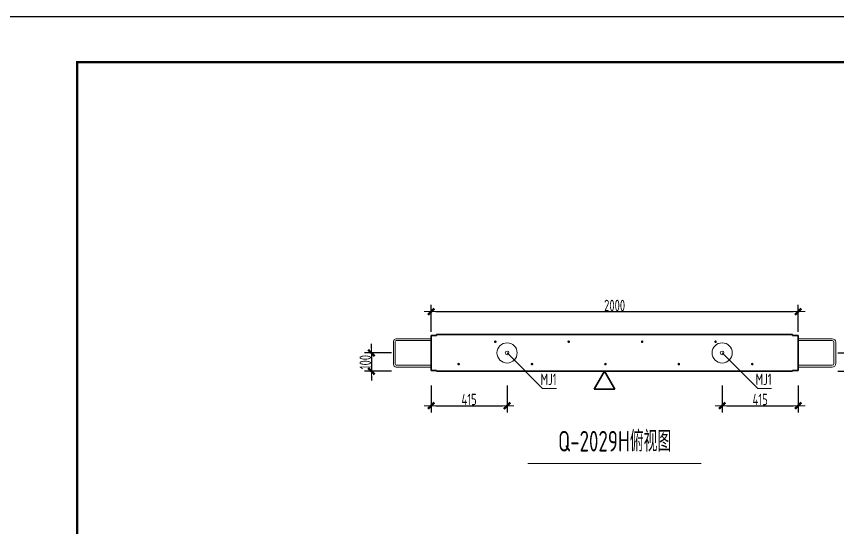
# Model space of a CAD drawing. Extents: x -85320 to 1679916, y -1321939 to 627.
# Drawn here: x 1559315 to 1577214, y -837017 to -825871 of the extents above; entities that cross this region are included whole.
import ezdxf
from ezdxf.enums import TextEntityAlignment as Align

# ---------------------------------------------------------------- set-up
doc = ezdxf.new("R2010")
doc.units = 0
doc.header["$LTSCALE"] = 1000
for name, color, linetype in [('BORDER', 7, 'Continuous'), ('打印线框', 7, 'Continuous'), ('拉模', 7, 'Continuous')]:
    doc.layers.add(name, color=color, linetype=linetype)
for name, color, linetype, lineweight in [('直线', 7, 'Continuous', 18), ('预制墙图名', 7, 'Continuous', 18), ('预制墙埋件', 8, 'Continuous', 18), ('预制墙墙身水平筋', 130, 'Continuous', 18), ('预制墙墙身纵向受力筋', 1, 'Continuous', 18), ('预制墙详图标注', 3, 'Continuous', 18), ('预制墙详图轮廓', 3, 'Continuous', 35)]:
    doc.layers.add(name, color=color, linetype=linetype, lineweight=lineweight)
doc.styles.add('样式 1', font='yjkeng.shx', dxfattribs={"width": 0.7, "bigfont": 'yjkchn.shx'})
doc.styles.add('样式 2', font='yjkeng.shx', dxfattribs={"width": 0.7, "bigfont": 'yjkchn.shx'})
doc.dimstyles.new('盈建科结构', dxfattribs={"dimscale": 100, "dimtxt": 2.5, "dimasz": 1, "dimexe": 1.5, "dimexo": 0.625, "dimgap": 0.1, "dimtad": 1, "dimdec": 0, "dimrnd": 1, "dimzin": 0, "dimdsep": 46, "dimtxsty": '样式 1', "dimblk": '_yjkbk', "dimblk1": 'ARCHTICK', "dimblk2": 'ARCHTICK', "dimcen": 0.09, "dimadec": 0, "dimazin": 0, "dimtfac": 1, "dimtdec": 4, "dimtix": 1, "dimtmove": 2, "dimatfit": 3, "dimfxl": 1, "dimtolj": 1, "dimtzin": 0, "dimarcsym": 0})

# ---------------------------------------------------------------- blocks, each defined once
blk = doc.blocks.new('_yjkbk')
blk.add_line((-1, 0), (1.5, 0))
blk.add_lwpolyline([(-0.7, -0.7, 0.5, 0.5, 0), (0.7, 0.7, 0.5, 0.5, 0)], format="xyseb")
blk = doc.blocks.new('*D1679')
at = {"layer": 'Defpoints', "color": 0, "transparency": 16777216}
for p in [(1567554, -833209), (1567054, -833609), (1567554, -833609)]:
    blk.add_point(p, dxfattribs=at)
at = {"layer": '预制墙详图标注', "color": 0, "lineweight": -2, "transparency": 16777216}
for p, q in [((1567054, -833109), (1567054, -833009)), ((1567491, -833209), (1566904, -833209)), ((1567054, -833209), (1567054, -833609)), ((1567491, -833609), (1566904, -833609)), ((1567054, -833709), (1567054, -833809))]:
    blk.add_line(p, q, dxfattribs=at)
at = {"layer": '预制墙详图标注', "color": 0, "lineweight": -2, "transparency": 16777216, "xscale": 100, "yscale": 100, "zscale": 100}
for p, rotation in [((1567054, -833209), 270), ((1567054, -833609), 90)]:
    blk.add_blockref('_yjkbk', p, dxfattribs=dict(at, rotation=rotation))
at = {"layer": '预制墙详图标注', "color": 0, "transparency": 16777216, "insert": (1567044, -833409), "char_height": 250, "attachment_point": 8, "rotation": 90, "style": '样式 1'}
blk.add_mtext('\\A1;100', dxfattribs=at)
blk = doc.blocks.new('_ArchTick')
at = {"color": 0, "linetype": 'ByBlock', "const_width": 0.4}
blk.add_lwpolyline([(-0.5, -0.5), (0.5, 0.5)], dxfattribs=at)
blk = doc.blocks.new('*D1680')
at = {"layer": 'Defpoints', "color": 0, "transparency": 16777216}
for p in [(1577154, -833209), (1577154, -833609), (1577654, -833609)]:
    blk.add_point(p, dxfattribs=at)
at = {"layer": '预制墙详图标注', "color": 0, "lineweight": -2, "transparency": 16777216}
for p, q in [((1577654, -833109), (1577654, -833009)), ((1577216, -833209), (1577804, -833209)), ((1577654, -833209), (1577654, -833609)), ((1577216, -833609), (1577804, -833609)), ((1577654, -833709), (1577654, -833809))]:
    blk.add_line(p, q, dxfattribs=at)
at = {"layer": '预制墙详图标注', "color": 0, "lineweight": -2, "transparency": 16777216, "xscale": 100, "yscale": 100, "zscale": 100}
for p, rotation in [((1577654, -833209), 270), ((1577654, -833609), 90)]:
    blk.add_blockref('_yjkbk', p, dxfattribs=dict(at, rotation=rotation))
at = {"layer": '预制墙详图标注', "color": 0, "transparency": 16777216, "insert": (1577644, -833409), "char_height": 250, "attachment_point": 8, "rotation": 90, "style": '样式 1'}
blk.add_mtext('\\A1;100', dxfattribs=at)
blk = doc.blocks.new('*D1681')
at = {"layer": 'Defpoints', "color": 0, "transparency": 16777216}
for p in [(1568354, -833859), (1570010, -833859), (1570010, -834359)]:
    blk.add_point(p, dxfattribs=at)
at = {"layer": '预制墙详图标注', "color": 0, "lineweight": -2, "transparency": 16777216}
for p, q in [((1568354, -833921), (1568354, -834509)), ((1570010, -833921), (1570010, -834509)), ((1568454, -834359), (1569910, -834359))]:
    blk.add_line(p, q, dxfattribs=at)
at = {"layer": '预制墙详图标注', "color": 0, "lineweight": -2, "transparency": 16777216, "xscale": 100, "yscale": 100, "zscale": 100, "rotation": 180}
blk.add_blockref('_yjkbk', (1568354, -834359), dxfattribs=at)
at = {"layer": '预制墙详图标注', "color": 0, "lineweight": -2, "transparency": 16777216, "xscale": 100, "yscale": 100, "zscale": 100}
blk.add_blockref('_yjkbk', (1570010, -834359), dxfattribs=at)
at = {"layer": '预制墙详图标注', "color": 0, "transparency": 16777216, "insert": (1569182, -834349), "char_height": 250, "attachment_point": 8, "style": '样式 1'}
blk.add_mtext('\\A1;415', dxfattribs=at)
blk = doc.blocks.new('*D1682')
at = {"layer": 'Defpoints', "color": 0, "transparency": 16777216}
for p in [(1574698, -833859), (1576354, -833859), (1576354, -834359)]:
    blk.add_point(p, dxfattribs=at)
at = {"layer": '预制墙详图标注', "color": 0, "lineweight": -2, "transparency": 16777216}
for p, q in [((1574698, -833921), (1574698, -834509)), ((1576354, -833921), (1576354, -834509)), ((1574798, -834359), (1576254, -834359))]:
    blk.add_line(p, q, dxfattribs=at)
at = {"layer": '预制墙详图标注', "color": 0, "lineweight": -2, "transparency": 16777216, "xscale": 100, "yscale": 100, "zscale": 100, "rotation": 180}
blk.add_blockref('_yjkbk', (1574698, -834359), dxfattribs=at)
at = {"layer": '预制墙详图标注', "color": 0, "lineweight": -2, "transparency": 16777216, "xscale": 100, "yscale": 100, "zscale": 100}
blk.add_blockref('_yjkbk', (1576354, -834359), dxfattribs=at)
at = {"layer": '预制墙详图标注', "color": 0, "transparency": 16777216, "insert": (1575526, -834349), "char_height": 250, "attachment_point": 8, "style": '样式 1'}
blk.add_mtext('\\A1;415', dxfattribs=at)
blk = doc.blocks.new('*D1683')
at = {"layer": 'Defpoints', "color": 0, "transparency": 16777216}
for p in [(1576354, -832309), (1568354, -832809), (1576354, -832809)]:
    blk.add_point(p, dxfattribs=at)
at = {"layer": '预制墙详图标注', "color": 0, "lineweight": -2, "transparency": 16777216}
for p, q in [((1568354, -832746), (1568354, -832159)), ((1576354, -832746), (1576354, -832159)), ((1568454, -832309), (1576254, -832309))]:
    blk.add_line(p, q, dxfattribs=at)
at = {"layer": '预制墙详图标注', "color": 0, "lineweight": -2, "transparency": 16777216, "xscale": 100, "yscale": 100, "zscale": 100, "rotation": 180}
blk.add_blockref('_yjkbk', (1568354, -832309), dxfattribs=at)
at = {"layer": '预制墙详图标注', "color": 0, "lineweight": -2, "transparency": 16777216, "xscale": 100, "yscale": 100, "zscale": 100}
blk.add_blockref('_yjkbk', (1576354, -832309), dxfattribs=at)
at = {"layer": '预制墙详图标注', "color": 0, "transparency": 16777216, "insert": (1572354, -832299), "char_height": 250, "attachment_point": 8, "style": '样式 1'}
blk.add_mtext('\\A1;2000', dxfattribs=at)
blk = doc.blocks.new('图框1')
at = {"layer": 'BORDER', "const_width": 50}
blk.add_lwpolyline([(1377779, -823089), (1377779, -783089), (1433679, -783089), (1433679, -823089)], close=True, dxfattribs=at)
blk = doc.blocks.new('闭口左')
at = {"layer": '预制墙墙身水平筋', "lineweight": 18}
for p, q in [((1032954, -832443), (1033714, -832443)), ((1032954, -832443), (1033714, -832443)), ((1032954, -832443), (1033714, -832443)), ((1032954, -832443), (1033714, -832443)), ((1032954, -832443), (1033714, -832443)), ((1032954, -832443), (1033714, -832443)), ((1032954, -832443), (1033714, -832443)), ((1032954, -832443), (1033714, -832443)), ((1032954, -832443), (1033714, -832443)), ((1032954, -832443), (1033714, -832443)), ((1032954, -832443), (1033714, -832443)), ((1032954, -832443), (1033714, -832443)), ((1032954, -832443), (1033714, -832443)), ((1032954, -832443), (1033714, -832443)), ((1032954, -832443), (1033714, -832443)), ((1033714, -832483), (1032954, -832483)), ((1033714, -832483), (1032954, -832483)), ((1033714, -832483), (1032954, -832483)), ((1033714, -832483), (1032954, -832483)), ((1033714, -832483), (1032954, -832483)), ((1033714, -832483), (1032954, -832483)), ((1033714, -832483), (1032954, -832483)), ((1033714, -832483), (1032954, -832483)), ((1033714, -832483), (1032954, -832483)), ((1033714, -832483), (1032954, -832483)), ((1033714, -832483), (1032954, -832483)), ((1033714, -832483), (1032954, -832483)), ((1033714, -832483), (1032954, -832483)), ((1033714, -832483), (1032954, -832483)), ((1033714, -832483), (1032954, -832483)), ((1032954, -833019), (1033714, -833019)), ((1033714, -833059), (1032954, -833059))]:
    blk.add_line(p, q, dxfattribs=at)
at = {"layer": '预制墙墙身水平筋', "color": 4}
for p, q in [((1032894, -832503), (1032894, -832999)), ((1032934, -832503), (1032934, -832999))]:
    blk.add_line(p, q, dxfattribs=at)
at = {"layer": '预制墙墙身水平筋', "lineweight": 18}
for centre, radius, start, end in [((1032954, -832503), 60, 90, 180), ((1032954, -832503), 60, 90, 180), ((1032954, -832503), 60, 90, 180), ((1032954, -832503), 60, 90, 180), ((1032954, -832503), 60, 90, 180), ((1032954, -832503), 60, 90, 180), ((1032954, -832503), 60, 90, 180), ((1032954, -832503), 60, 90, 180), ((1032954, -832503), 60, 90, 180), ((1032954, -832503), 60, 90, 180), ((1032954, -832503), 60, 90, 180), ((1032954, -832503), 60, 90, 180), ((1032954, -832503), 60, 90, 180), ((1032954, -832503), 60, 90, 180), ((1032954, -832503), 20, 90, 180), ((1032954, -832503), 20, 90, 180), ((1032954, -832503), 20, 90, 180), ((1032954, -832503), 20, 90, 180), ((1032954, -832503), 20, 90, 180), ((1032954, -832503), 20, 90, 180), ((1032954, -832503), 20, 90, 180), ((1032954, -832503), 20, 90, 180), ((1032954, -832503), 20, 90, 180), ((1032954, -832503), 20, 90, 180), ((1032954, -832503), 20, 90, 180), ((1032954, -832503), 20, 90, 180), ((1032954, -832503), 20, 90, 180), ((1032954, -832503), 20, 90, 180), ((1032954, -832999), 60, 180, 270), ((1032954, -832999), 20, 180, 270)]:
    blk.add_arc(centre, radius, start, end, dxfattribs=at)
blk = doc.blocks.new('闭口右')
at = {"layer": '预制墙墙身水平筋', "lineweight": 18}
for p, q in [((1039314, -832443), (1040058, -832443)), ((1039314, -832443), (1040058, -832443)), ((1039314, -832443), (1040058, -832443)), ((1039314, -832443), (1040058, -832443)), ((1039314, -832443), (1040058, -832443)), ((1039314, -832443), (1040058, -832443)), ((1039314, -832443), (1040058, -832443)), ((1039314, -832443), (1040058, -832443)), ((1039314, -832443), (1040058, -832443)), ((1039314, -832443), (1040058, -832443)), ((1039314, -832443), (1040058, -832443)), ((1039314, -832443), (1040058, -832443)), ((1039314, -832443), (1040058, -832443)), ((1039314, -832443), (1040058, -832443)), ((1039314, -832443), (1040058, -832443)), ((1040058, -832483), (1039314, -832483)), ((1040058, -832483), (1039314, -832483)), ((1040058, -832483), (1039314, -832483)), ((1040058, -832483), (1039314, -832483)), ((1040058, -832483), (1039314, -832483)), ((1040058, -832483), (1039314, -832483)), ((1040058, -832483), (1039314, -832483)), ((1040058, -832483), (1039314, -832483)), ((1040058, -832483), (1039314, -832483)), ((1040058, -832483), (1039314, -832483)), ((1040058, -832483), (1039314, -832483)), ((1040058, -832483), (1039314, -832483)), ((1040058, -832483), (1039314, -832483)), ((1040058, -832483), (1039314, -832483)), ((1040058, -832483), (1039314, -832483)), ((1040094, -832548), (1040094, -832519)), ((1040094, -832548), (1040094, -832519)), ((1040094, -832548), (1040094, -832519)), ((1040094, -832548), (1040094, -832519)), ((1040094, -832548), (1040094, -832519)), ((1040094, -832548), (1040094, -832519)), ((1040094, -832548), (1040094, -832519)), ((1040094, -832548), (1040094, -832519)), ((1040094, -832548), (1040094, -832519)), ((1040094, -832548), (1040094, -832519)), ((1040094, -832548), (1040094, -832519)), ((1040094, -832548), (1040094, -832519)), ((1040094, -832548), (1040094, -832519)), ((1040094, -832548), (1040094, -832519)), ((1040094, -832548), (1040094, -832519)), ((1040134, -832519), (1040134, -832548)), ((1040134, -832519), (1040134, -832548)), ((1040134, -832519), (1040134, -832548)), ((1040134, -832519), (1040134, -832548)), ((1040134, -832519), (1040134, -832548)), ((1040134, -832519), (1040134, -832548)), ((1040134, -832519), (1040134, -832548)), ((1040134, -832519), (1040134, -832548)), ((1040134, -832519), (1040134, -832548)), ((1040134, -832519), (1040134, -832548)), ((1040134, -832519), (1040134, -832548)), ((1040134, -832519), (1040134, -832548)), ((1040134, -832519), (1040134, -832548)), ((1040134, -832519), (1040134, -832548)), ((1040134, -832519), (1040134, -832548)), ((1039314, -833019), (1040058, -833019)), ((1039314, -833019), (1040058, -833019)), ((1039314, -833019), (1040058, -833019)), ((1039314, -833019), (1040058, -833019)), ((1039314, -833019), (1040058, -833019)), ((1039314, -833019), (1040058, -833019)), ((1039314, -833019), (1040058, -833019)), ((1039314, -833019), (1040058, -833019)), ((1039314, -833019), (1040058, -833019)), ((1039314, -833019), (1040058, -833019)), ((1039314, -833019), (1040058, -833019)), ((1039314, -833019), (1040058, -833019)), ((1039314, -833019), (1040058, -833019)), ((1039314, -833019), (1040058, -833019)), ((1039314, -833019), (1040058, -833019)), ((1040058, -833059), (1039314, -833059))]:
    blk.add_line(p, q, dxfattribs=at)
at = {"layer": '预制墙墙身水平筋', "color": 4}
for p, q in [((1040094, -832519), (1040094, -832982)), ((1040134, -832519), (1040134, -832982))]:
    blk.add_line(p, q, dxfattribs=at)
at = {"layer": '预制墙墙身水平筋', "lineweight": 18}
for centre, radius, start, end in [((1040058, -832519), 76.6, 360, 90), ((1040058, -832519), 76.6, 360, 90), ((1040058, -832519), 76.6, 360, 90), ((1040058, -832519), 76.6, 360, 90), ((1040058, -832519), 76.6, 360, 90), ((1040058, -832519), 76.6, 360, 90), ((1040058, -832519), 76.6, 360, 90), ((1040058, -832519), 76.6, 360, 90), ((1040058, -832519), 76.6, 360, 90), ((1040058, -832519), 76.6, 360, 90), ((1040058, -832519), 76.6, 360, 90), ((1040058, -832519), 76.6, 360, 90), ((1040058, -832519), 76.6, 360, 90), ((1040058, -832519), 76.6, 360, 90), ((1040058, -832519), 36.6, 360, 90), ((1040058, -832519), 36.6, 360, 90), ((1040058, -832519), 36.6, 360, 90), ((1040058, -832519), 36.6, 360, 90), ((1040058, -832519), 36.6, 360, 90), ((1040058, -832519), 36.6, 360, 90), ((1040058, -832519), 36.6, 360, 90), ((1040058, -832519), 36.6, 360, 90), ((1040058, -832519), 36.6, 360, 90), ((1040058, -832519), 36.6, 360, 90), ((1040058, -832519), 36.6, 360, 90), ((1040058, -832519), 36.6, 360, 90), ((1040058, -832519), 36.6, 360, 90), ((1040058, -832519), 36.6, 360, 90), ((1040058, -832982), 36.6, 270, 0), ((1040058, -832982), 76.6, 270, 0), ((1040058, -832982), 36.6, 270, 0), ((1040058, -832982), 76.6, 270, 0), ((1040058, -832982), 36.6, 270, 0), ((1040058, -832982), 76.6, 270, 0), ((1040058, -832982), 36.6, 270, 0), ((1040058, -832982), 76.6, 270, 0), ((1040058, -832982), 36.6, 270, 0), ((1040058, -832982), 76.6, 270, 0), ((1040058, -832982), 36.6, 270, 0), ((1040058, -832982), 76.6, 270, 0), ((1040058, -832982), 36.6, 270, 0), ((1040058, -832982), 76.6, 270, 0), ((1040058, -832982), 36.6, 270, 0), ((1040058, -832982), 76.6, 270, 0), ((1040058, -832982), 36.6, 270, 0), ((1040058, -832982), 76.6, 270, 0), ((1040058, -832982), 36.6, 270, 0), ((1040058, -832982), 76.6, 270, 0), ((1040058, -832982), 36.6, 270, 0), ((1040058, -832982), 76.6, 270, 0), ((1040058, -832982), 36.6, 270, 0), ((1040058, -832982), 76.6, 270, 0), ((1040058, -832982), 36.6, 270, 0), ((1040058, -832982), 76.6, 270, 0), ((1040058, -832982), 36.6, 270, 0), ((1040058, -832982), 76.6, 270, 0)]:
    blk.add_arc(centre, radius, start, end, dxfattribs=at)

msp = doc.modelspace()

# ---------------------------------------------------------------- linework, layer by layer
at = {"layer": '打印线框', "color": 1}
msp.add_lwpolyline([(1558139.784, -867870.959), (1558139.784, -825870.959), (1617539.784, -825870.959), (1617539.784, -867870.959)], close=True, dxfattribs=at)
at = {"layer": '直线', "lineweight": 18}
for points in [[(1570009.684, -833208.636), (1570784.684, -833983.636), (1571087.568, -833983.636)], [(1574697.684, -833208.636), (1575472.684, -833983.636), (1575775.568, -833983.636)]]:
    msp.add_lwpolyline(points, dxfattribs=at)
at = {"layer": '预制墙图名', "lineweight": 18}
msp.add_line((1570464.424, -835618.636), (1574242.943, -835618.636), dxfattribs=at)
at = {"layer": '预制墙埋件', "lineweight": 18}
for centre, radius in [((1570009.684, -833208.636), 220), ((1574697.684, -833208.636), 220), ((1570009.684, -833208.636), 40), ((1574697.684, -833208.636), 40)]:
    msp.add_circle(centre, radius, dxfattribs=at)
at = {"layer": '预制墙墙身纵向受力筋', "lineweight": 18, "const_width": 28}
for points in [[(1569767.684, -832964.636, 1), (1569739.684, -832964.636, 1)], [(1571367.684, -832964.636, 1), (1571339.684, -832964.636, 1)], [(1572967.684, -832964.636, 1), (1572939.684, -832964.636, 1)], [(1574567.684, -832964.636, 1), (1574539.684, -832964.636, 1)], [(1568967.684, -833452.636, 1), (1568939.684, -833452.636, 1)], [(1570567.684, -833452.636, 1), (1570539.684, -833452.636, 1)], [(1572167.684, -833452.636, 1), (1572139.684, -833452.636, 1)], [(1573767.684, -833452.636, 1), (1573739.684, -833452.636, 1)], [(1575367.684, -833452.636, 1), (1575339.684, -833452.636, 1)]]:
    msp.add_lwpolyline(points, format="xyb", close=True, dxfattribs=at)
at = {"layer": '预制墙详图标注', "lineweight": 35}
for p, q in [((1572134.684, -833608.636), (1571909.684, -833998.347)), ((1572134.684, -833608.636), (1572359.684, -833998.347)), ((1571909.684, -833998.347), (1572359.684, -833998.347))]:
    msp.add_line(p, q, dxfattribs=at)
at = {"layer": '预制墙详图轮廓', "lineweight": 35}
for p, q in [((1568353.684, -833588.636), (1568353.684, -832828.636)), ((1568353.684, -832828.636), (1568473.684, -832828.636)), ((1568473.684, -832808.636), (1576233.684, -832808.636)), ((1568473.684, -832828.636), (1568473.684, -832808.636)), ((1576233.684, -832808.636), (1576233.684, -832828.636)), ((1576233.684, -832828.636), (1576353.684, -832828.636)), ((1576353.684, -832828.636), (1576353.684, -833588.636)), ((1568473.684, -833588.636), (1568353.684, -833588.636)), ((1568473.684, -833608.636), (1568473.684, -833588.636)), ((1568473.684, -833608.636), (1576233.684, -833608.636)), ((1576353.684, -833588.636), (1576233.684, -833588.636)), ((1576233.684, -833588.636), (1576233.684, -833608.636))]:
    msp.add_line(p, q, dxfattribs=at)

# ---------------------------------------------------------------- block references
at = {"layer": '拉模', "color": 3}
msp.add_blockref('图框1', (182860.835, -43782.265), dxfattribs=at)
at = {"layer": '预制墙墙身水平筋', "color": 4}
for name, p in [('闭口左', (534639.313, -457.788)), ('闭口右', (537039.313, -457.788))]:
    msp.add_blockref(name, p, dxfattribs=at)

# ---------------------------------------------------------------- texts
at = {"layer": '直线', "linetype": 'Continuous', "style": '样式 1', "width": 0.7}
for p in [(1571087.568, -833983.636), (1575775.568, -833983.636)]:
    msp.add_text('MJ1', height=250, dxfattribs=at).set_placement(p, align=Align.BOTTOM_RIGHT)
at = {"layer": '预制墙图名', "linetype": 'Continuous', "style": '样式 2', "width": 0.7}
msp.add_text('Q-2029H俯视图', height=450, dxfattribs=at).set_placement((1572353.684, -835494.01), align=Align.BOTTOM_CENTER)

# ---------------------------------------------------------------- dimensions: what is measured, and where the dimension line sits
at = {"layer": '预制墙详图标注'}
for p1, p2, distance, picture, middle in [((1568353.684, -832808.636), (1576353.684, -832808.636), 500, '*D1683', (1572353.684, -832173.636)), ((1567553.684, -833208.636), (1567553.684, -833608.636), -500, '*D1679', (1566918.684, -833408.636)), ((1577153.684, -833208.636), (1577153.684, -833608.636), 500, '*D1680', (1577518.684, -833408.636)), ((1568353.684, -833858.636), (1570009.684, -833858.636), -500, '*D1681', (1569181.684, -834223.636)), ((1574697.684, -833858.636), (1576353.684, -833858.636), -500, '*D1682', (1575525.684, -834223.636))]:
    dim = msp.add_aligned_dim(p1=p1, p2=p2, distance=distance, dimstyle='盈建科结构', override={"dimscale": 100, "dimtxt": 2.5, "dimasz": 1, "dimexe": 1.5, "dimexo": 0.625, "dimgap": 0.1, "dimtad": 1, "dimlfac": 0.25, "dimrnd": 5, "dimdle": 0, "dimtix": 1, "dimfxlon": 0}, dxfattribs=at)
    dim.commit()
    dim.dimension.update_dxf_attribs({"geometry": picture, "text_midpoint": middle})

doc.saveas('drawing.dxf')
